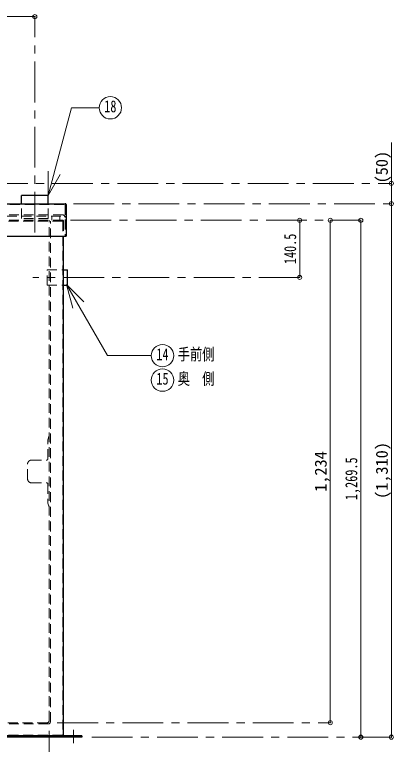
# Model space of a CAD drawing. Units: millimetres at full size, sheet at 1:20; some dimension numbers follow another scale. Extents: x -4246 to 3854, y -2716 to 2904.
# Drawn here: x 255 to 1184, y -1734 to 58 of the extents above; entities that cross this region are included whole.
import ezdxf
from ezdxf.enums import TextEntityAlignment as Align

# ---------------------------------------------------------------- set-up
doc = ezdxf.new("R2010")
doc.units = ezdxf.units.MM
doc.header["$LTSCALE"] = 20
doc.header["$PDMODE"] = 32
doc.header["$PDSIZE"] = 10
doc.linetypes.add('CHAIN1', pattern=[8, 5, -1, 1, -1])
doc.linetypes.add('DASHED1', pattern=[1.8, 1.2, -0.6])
doc.layers.add('0-0', color=7, linetype='Continuous', lineweight=18)
doc.styles.add('ＭＳ ゴシック', font='')
doc.styles.get('ＭＳ ゴシック').set_extended_font_data('MS Gothic')

msp = doc.modelspace()

# ---------------------------------------------------------------- linework, layer by layer
at = {"layer": '0-0', "color": 4, "lineweight": 9}
for p, q in [((304.4, 53.33), (-195.6, 53.33)), ((1179.4, -406.17), (1179.4, -256.17)), ((1179.4, -1716.17), (1179.4, -406.17)), ((954.4, -446.67), (954.4, -587.17)), ((1029.4, -1680.67), (1029.4, -446.67)), ((1104.4, -446.67), (1104.4, -1716.17))]:
    msp.add_line(p, q, dxfattribs=at)
at = {"layer": '0-0', "color": 4, "linetype": 'CHAIN1', "lineweight": 9}
for p, q in [((304.4, -477.17), (304.4, 53.33)), ((26.9, -356.17), (1179.4, -356.17)), ((398.9, -406.17), (1179.4, -406.17)), ((391.9, -446.67), (1104.4, -446.67)), ((954.4, -587.17), (299.4, -587.17)), ((359.4, -1680.67), (1029.4, -1680.67)), ((339.4, -1700.67), (339.4, -2041.17)), ((399.4, -1698.17), (399.4, -1731.17)), ((444.4, -1716.17), (1179.4, -1716.17))]:
    msp.add_line(p, q, dxfattribs=at)
at = {"layer": '0-0'}
for p, q in [((336.83, -386.27), (394.67, -170.38)), ((462.17, -170.38), (394.67, -170.38)), ((336.83, -386.27), (336.83, -326.27)), ((336.83, -386.27), (366.83, -334.3)), ((382.32, -604.78), (424.75, -647.21)), ((382.32, -604.78), (397.85, -662.73)), ((382.32, -604.78), (483.05, -779.24)), ((590.12, -779.24), (483.05, -779.24))]:
    msp.add_line(p, q, dxfattribs=at)
at = {"layer": '0-0', "color": 5, "lineweight": 25}
for p, q in [((336.9, -386.17), (271.9, -386.17)), ((271.9, -406.17), (271.9, -386.17)), ((336.9, -406.17), (336.9, -386.17)), ((-224.3, -406.17), (378.9, -406.17)), ((380.9, -408.17), (380.9, -486.17)), ((-178.71, -486.17), (380.9, -486.17)), ((374.9, -1711.17), (374.9, -486.17)), ((374.9, -568.17), (384.4, -568.17)), ((384.4, -606.17), (384.4, -568.17)), ((374.9, -606.17), (384.4, -606.17)), ((419.4, -1713.17), (-810.6, -1713.17)), ((419.4, -1716.17), (-810.6, -1716.17)), ((419.4, -1713.17), (419.4, -1716.17))]:
    msp.add_line(p, q, dxfattribs=at)
at = {"layer": '0-0', "linetype": 'DASHED1'}
for p, q in [((-224.65, -408.17), (377.9, -408.17)), ((271.9, -442.17), (271.9, -406.17)), ((336.9, -442.17), (336.9, -406.17)), ((378.9, -409.17), (378.9, -486.17)), ((372.9, -446.67), (-234.69, -446.67)), ((-231.97, -436.67), (375.9, -436.67)), ((372.9, -433.67), (-231.16, -433.67)), ((336.9, -442.17), (271.9, -442.17)), ((339.4, -1675.67), (339.4, -446.67)), ((365.9, -446.67), (365.9, -436.67)), ((371.9, -448.67), (-235.23, -448.67)), ((342.4, -1678.67), (342.4, -448.67)), ((372.9, -449.67), (372.9, -1710.17)), ((374.9, -448.67), (374.9, -486.17)), ((334.4, -568.17), (374.9, -568.17)), ((334.4, -606.17), (334.4, -568.17)), ((334.4, -606.17), (374.9, -606.17)), ((337.4, -1683.67), (-728.6, -1683.67)), ((334.4, -1680.67), (-725.6, -1680.67)), ((371.9, -1711.17), (-763.35, -1711.17)), ((354.9, -1711.17), (354.9, -1713.17))]:
    msp.add_line(p, q, dxfattribs=at)
at = {"layer": '0-0', "color": 4, "linetype": 'DASHED1', "lineweight": 9}
for p, q in [((345.9, -446.67), (345.9, -436.67)), ((339.4, -975.67), (336.4, -985.67)), ((336.4, -1032.67), (336.4, -985.67)), ((296.4, -1035.67), (333.4, -1035.67)), ((286.4, -1081.67), (286.4, -1045.67)), ((296.4, -1091.67), (333.4, -1091.67)), ((336.4, -1094.67), (336.4, -1141.67)), ((339.4, -1151.67), (336.4, -1141.67)), ((392.4, -1713.17), (392.4, -1716.17)), ((406.4, -1713.17), (406.4, -1716.17))]:
    msp.add_line(p, q, dxfattribs=at)
at = {"layer": '0-0'}
for centre in [(489.67, -170.38), (617.62, -779.24), (617.62, -839.24)]:
    msp.add_circle(centre, 27.5, dxfattribs=at)
at = {"layer": '0-0', "linetype": 'DASHED1'}
for centre, radius, start, end in [((377.9, -409.17), 1, 0, 90), ((372.9, -439.67), 6, 0, 90), ((372.9, -448.67), 2, 0, 90), ((375.9, -439.67), 3, 0, 90), ((371.9, -449.67), 1, 0, 90), ((334.4, -1675.67), 5, 270, 0), ((337.4, -1678.67), 5, 270, 0), ((371.9, -1710.17), 1, 270, 0)]:
    msp.add_arc(centre, radius, start, end, dxfattribs=at)
at = {"layer": '0-0', "color": 5, "lineweight": 25}
for centre, start, end in [((378.9, -408.17), 0, 90), ((372.9, -1711.17), 270, 0)]:
    msp.add_arc(centre, 2, start, end, dxfattribs=at)
at = {"layer": '0-0', "color": 4, "linetype": 'DASHED1', "lineweight": 9}
for centre, radius, start, end in [((296.4, -1045.67), 10, 90, 180), ((333.4, -1032.67), 3, 270, 0), ((296.4, -1081.67), 10, 180, 270), ((333.4, -1094.67), 3, 0, 90)]:
    msp.add_arc(centre, radius, start, end, dxfattribs=at)
at = {"layer": '0-0', "color": 1}
for p in [(304.4, 53.33), (1179.4, -356.17), (1179.4, -406.17), (954.4, -446.67), (1029.4, -446.67), (1104.4, -446.67), (954.4, -587.17), (1029.4, -1680.67), (1104.4, -1716.17), (1179.4, -1716.17)]:
    msp.add_point(p, dxfattribs=at)

# ---------------------------------------------------------------- texts
at = {"layer": '0-0', "style": 'ＭＳ ゴシック', "width": 0.75}
for s, p in [('18', (474.67, -190.38)), ('14', (602.62, -799.24)), ('手前側', (655.12, -799.24)), ('15', (602.62, -859.24)), ('奥\u3000側', (655.12, -859.24))]:
    msp.add_text(s, height=29.33, dxfattribs=at).set_placement(p, align=Align.BOTTOM_LEFT)
at = {"layer": '0-0', "style": 'ＭＳ ゴシック'}
for s, p in [('(50)', (1179.4, -356.17)), ('(1,310)', (1179.4, -1131.17)), ('1,234', (1029.4, -1113.67))]:
    msp.add_text(s, height=29.33, rotation=90, dxfattribs=at).set_placement(p, align=Align.BOTTOM_LEFT)
at = {"layer": '0-0', "style": 'ＭＳ ゴシック', "width": 0.75}
for s, p in [('140.5', (954.4, -554.42)), ('1,269.5', (1104.4, -1133.92))]:
    msp.add_text(s, height=29.33, rotation=90, dxfattribs=at).set_placement(p, align=Align.BOTTOM_LEFT)

doc.saveas('drawing.dxf')
